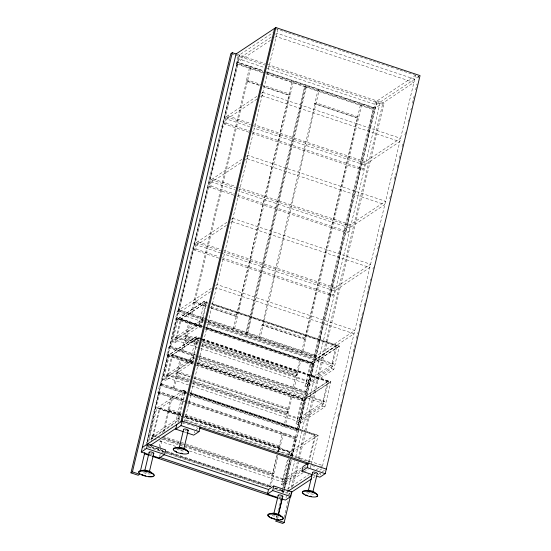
<?xml version="1.0" encoding="UTF-8"?>
<svg xmlns="http://www.w3.org/2000/svg" width="551" height="551" viewBox="0 0 551 551"><rect width="100%" height="100%" fill="white"/><g stroke="black" fill="none" stroke-linecap="round" stroke-linejoin="round"><path stroke-width="0.41" stroke-dasharray="2.75 2.07" d="M186.334 401.996L157.889 392.512L159.625 385.225L161.085 384.254L186.279 392.656M193.649 363.908L166.836 354.968L168.572 347.681L170.7 346.345L177.388 318.278L202.251 326.564M201.521 327.191L175.514 318.519L177.257 311.225L178.71 310.261M264.749 72.842L236.303 63.358L238.039 56.064L239.499 55.1L147.207 442.494M145.994 444.898L158.295 393.242L159.756 392.271L184.619 400.563M186.789 393.69L160.293 384.86L167.242 355.698L168.702 354.727L193.566 363.019M177.388 318.278L175.927 319.243L169.24 347.316L195.736 356.146M204.214 319.628L177.925 310.86L236.716 64.081L238.17 63.117L262.855 71.341M146.972 442.673L239.32 55.038L272.89 32.743M147.847 442.267L159.756 392.271M160.293 384.86L161.753 383.889L168.702 354.727M177.925 310.86L179.385 309.896L238.17 63.117M165.906 380.355L171.898 355.202L198.408 337.598L192.416 362.751L165.906 380.355L163.557 379.577L169.55 354.424L196.06 336.819L201.659 338.686M172.504 342.026L178.063 318.698L204.573 301.094L206.914 301.879L201.356 325.207L174.846 342.812L172.504 342.026L199.014 324.422L204.573 301.094M218.878 258.157L194.434 250.009L196.17 242.715L227.212 222.101M233.879 195.185L209.435 187.037L211.171 179.743L242.213 159.136M248.88 132.212L224.436 124.065L226.172 116.778L257.916 95.695M194.434 250.009L195.894 249.038L197.63 241.751L220.441 249.355M209.435 187.037L210.895 186.066L212.631 178.779L235.442 186.383M224.436 124.065L225.896 123.1L227.632 115.806L250.443 123.41M152.958 438.796L151.332 438.252L151.897 435.882L178.407 418.278L180.845 419.091M188.573 384.963L165.837 377.38L166.395 375.011L192.905 357.406L195.254 358.191M197.52 347.419L174.777 339.836L175.342 337.467L201.852 319.862L204.201 320.648M151.401 441.227L159.129 408.787M174.846 342.812L180.404 319.484L206.914 301.879M152.62 436.123L153.481 435.552L159.99 408.215L181.141 415.268M167.118 375.252L167.979 374.68L172.759 354.63L193.904 361.683M176.065 337.708L176.926 337.136L181.265 318.905L202.417 325.958M158.977 447.543L158.412 449.94L159.866 448.969L162.338 438.603M159.17 446.751L160.692 440.373M180.942 414.559L167.876 410.206L170.913 397.45L172.373 396.479L164.04 431.474M189.654 379.419L177.408 375.334L175.955 376.305L172.911 389.061L174.371 388.097L181.32 358.935L179.86 359.899L176.823 372.662L189.881 377.015M199.421 342.15L186.355 337.791L184.895 338.762L181.858 351.517L183.318 350.553L190.005 322.48L188.545 323.451L185.508 336.206L199.386 340.835M207.1 305.364L195.04 301.342L193.58 302.306L190.543 315.069L192.003 314.098L250.788 67.318L249.334 68.29L246.29 81.045L259.969 85.605M162.69 432.914L168.145 410.027L182.023 414.655M159.632 456.497L160.176 454.217M177.911 423.623L185.639 391.182L183.297 390.404L175.569 422.844L149.059 440.449L156.787 408.009L182.718 416.652M163.557 379.577L190.067 361.973L196.06 336.819M151.332 438.252L177.842 420.647L184.778 391.754L186.403 392.298M165.837 377.38L192.34 359.775L197.54 338.169L199.985 338.982M174.777 339.836L201.287 322.232L206.053 302.451L207.679 302.988M230.655 222.576L232.067 221.64L232.846 218.361L370.554 264.266L333.878 288.621L223.871 251.952M244.954 160.072L247.068 158.674L247.847 155.389L385.555 201.294L348.879 225.655L236.434 188.166M260.657 96.639L262.069 95.702L262.848 92.423L400.556 138.329L363.88 162.683L251.435 125.194M184.544 421.246L277.89 29.423L276.464 30.374M194.276 432.852L194.634 431.337M207.431 320.696L245.787 333.486L304.579 86.707L306.032 85.736L266.071 72.415M246.325 333.665L305.116 86.886L306.576 85.922L374.439 108.54L315.647 355.319L314.187 356.29L246.325 333.665L247.785 332.694L306.576 85.922M245.787 333.486L247.247 332.515L306.032 85.736M261.987 325.111L304.613 339.32L306.067 338.355L263.44 324.146L261.987 325.111L258.942 337.873L260.403 336.902L319.194 90.123L317.734 91.094L314.697 103.85L357.323 118.059L358.784 117.094L316.157 102.885L314.697 103.85M148.157 446.524L269.439 486.953L276.981 455.291M277.78 451.958L281.947 434.463L283.407 433.492L278.999 451.972M277.222 455.216L272.745 474.018L184.571 444.623M278 451.951L279.171 447.047L182.836 414.931M269.439 486.953L270.899 485.982L278.241 455.154M303.222 472.544L283.882 485.397L281.54 484.611L287.67 458.88M288.449 455.594L289.268 452.171M296.039 423.74L302.031 398.587L328.541 380.982L322.549 406.135L296.039 423.74L298.38 424.518L324.89 406.913L330.882 381.76L202.472 338.955M304.985 386.196L310.544 362.861L337.054 345.257L331.495 368.591L304.985 386.196L307.327 386.974L333.837 369.37L339.395 346.042L211.798 303.505M189.503 450.98L282.911 482.118L283.476 479.749L301.383 467.854M282.753 479.508L283.613 478.936L288.531 458.308M289.316 455.009L290.129 451.6L184.392 416.349M191.824 386.044L297.409 421.246L297.974 418.877L324.484 401.273L196.066 358.46M297.258 418.636L298.119 418.064L302.892 398.015L197.155 362.765M200.771 348.501L306.356 383.696L306.921 381.326L333.431 363.729L205.013 320.916M306.198 381.092L307.059 380.521L311.405 362.289L205.668 327.046M274.171 488.53L282.057 491.161L289.599 459.5M290.398 456.166L294.565 438.665L296.018 437.701L187.884 401.651M187.609 393.965L296.562 430.283L303.505 401.121L305.64 399.785L196.735 363.481M196.555 356.414L305.502 392.739L312.19 364.672L313.65 363.701L205.516 327.652M314.187 356.29L372.979 109.511L374.439 108.54M283.882 485.397L290.005 459.692M290.99 455.546L291.61 452.95L183.531 416.921M298.38 424.518L304.372 399.365L330.882 381.76M307.327 386.974L312.885 363.646L339.395 346.042M276.12 518.539L276.719 516.025M277.911 511.004L281.299 496.782M282.298 492.601L283.297 488.413M283.496 487.58L290.274 459.128M291.073 455.78L375.389 101.852L376.843 100.881L292.126 456.49M283.917 488.523L290.859 459.362M291.651 456.028L296.018 437.701M296.562 430.283L298.015 429.319L304.965 400.157L196.831 364.108M305.502 392.739L306.962 391.768L313.65 363.701M276.981 520.075L277.78 516.735M283.538 492.539L283.958 490.796M284.158 489.956L291.334 459.837M283.675 492.801L291.458 460.113M292.257 456.765L377.029 100.943L415.599 75.329M222.136 259.245L332.143 295.915L333.596 294.943L335.332 287.656L223.706 250.443M237.137 196.273L347.144 232.942L348.597 231.978L350.34 224.684L238.707 187.471M252.138 133.301L362.145 169.97L363.598 169.005L365.341 161.712L254.521 124.774M285.983 497.801L286.527 495.521M286.926 493.848L287.725 490.5M287.925 489.66L294.902 460.36M295.701 457.006L380.273 102.025M284.123 517.596L288.51 499.185M289.509 495.005L289.909 493.331M291.3 487.47L297.285 462.372M298.077 459.024L382.601 104.256L384.054 103.285L266.319 64.04M292.56 487.339L298.539 462.241M299.338 458.893L384.054 103.285M308.402 462.475L314.917 435.138L190.474 393.655M196.018 359.307L322.907 401.603L327.68 381.554L200.798 339.258M204.965 321.756L331.847 364.059L336.193 345.828L211.749 304.345M309.235 462.034L315.778 434.567L289.241 452.281M297.409 421.246L323.919 403.642L324.484 401.273M306.356 383.696L332.866 366.098L333.431 363.729M310.984 465.299L310.392 467.792L308.05 467.007M311.177 464.472L318.12 435.345L189.709 392.539M322.452 466.311L415.399 76.169M320.448 474.914L320.806 473.399M332.281 439.767L332.68 438.093M335.07 428.044L335.469 426.371M337.859 416.322L338.858 412.141M340.057 407.113L341.255 402.092M342.846 395.398L344.044 390.37M345.642 383.675L346.441 380.328M351.628 358.556L352.027 356.883M353.219 351.862L355.016 344.327M356.414 338.466L357.806 332.604M359.204 326.743L360.602 320.882M360.802 320.041L362.592 312.507M364.19 305.812L365.389 300.791M366.98 294.089L368.178 289.068M368.378 288.228L369.177 284.881M370.176 280.693L370.575 279.02M372.965 268.971L373.364 267.297M375.761 257.255L376.361 254.741M377.752 248.88L379.15 243.019M380.548 237.157L381.939 231.296M382.139 230.463L382.938 227.115M389.722 198.649L390.521 195.295M391.513 191.114L391.913 189.441M394.309 179.392L395.708 173.531M397.099 167.669L398.097 163.482M399.296 158.461L400.494 153.44M402.085 146.738L403.284 141.717M404.882 135.016L405.681 131.668M408.071 121.619L408.47 119.946M410.86 109.904L411.26 108.223M412.458 103.202L414.256 95.667M415.647 89.806L417.045 83.945M418.443 78.084L418.843 76.41L404.179 71.527M271.264 37.048L238.411 58.867L264.48 67.559M275.548 34.196L276.981 33.253L414.683 79.158M270.486 40.326L237.626 62.146L262.889 70.569M274.77 37.482L276.196 36.531L413.904 82.436L375.334 108.051L266.147 71.651M236.303 63.358L237.763 62.387L262.958 70.79M246.29 81.045L247.75 80.081L260.623 84.372M261.443 93.353L262.848 92.423M257.138 98.973L226.847 119.085L249.665 126.696M246.442 156.326L247.847 155.389M240.725 162.882L211.846 182.057L234.664 189.661M418.843 76.41L376.113 104.773L265.3 67.828M231.434 219.298L232.846 218.361M226.427 225.387L196.845 245.03L220.476 252.909M211.391 288.38L178.531 310.199L204.717 318.926M215.675 285.535L217.101 284.585L354.81 330.49L316.24 356.104L205.42 319.167M210.606 291.658L177.753 313.478L203.009 321.901M214.89 288.814L216.323 287.863L354.024 333.775L315.454 359.39L206.267 322.989M175.514 318.519L176.974 317.548L202.389 326.068M180.377 319.587L206.887 301.982L204.545 301.204L178.035 318.809L202.341 326.908M202.575 320.103L201.714 320.675L204.152 321.488M185.508 336.206L186.961 335.242L199.207 339.326M166.836 354.968L168.289 354.004L193.856 362.524M171.871 355.312L198.381 337.708M193.628 357.647L192.767 358.219L195.206 359.032M176.823 372.662L178.276 371.691L190.522 375.775M157.889 392.512L159.349 391.547L186.975 400.756M183.297 390.404L156.76 408.112L182.691 416.763M159.101 408.897L185.639 391.182M167.876 410.206L169.336 409.235L181.582 413.319M179.123 418.519L178.262 419.091L180.707 419.91M182.718 423.871L184.144 422.92M161.684 452.578L163.668 451.262M196.142 429.697L198.133 428.375M316.06 356.049L314.6 357.014L204.882 320.441M310.516 362.971L337.026 345.367M331.847 364.059L332.708 363.488M302.003 398.697L328.513 381.092M322.907 401.603L323.768 401.032M318.12 435.345L291.582 453.06L183.504 417.031M282.911 482.118L300.818 470.223M303.691 468.322L306.556 466.415M281.54 484.611L300.88 471.766M303.945 472.069L308.243 469.218M282.057 491.161L283.517 490.19M287.636 488.785L309.063 474.556M316.205 469.817L319.063 467.916M319.78 467.441L322.638 465.547L184.929 419.642M285.425 493.014L287.567 491.595M313.285 474.521L315.427 473.095M319.711 470.251L321.853 468.825M287.849 494.64L290.095 493.152M312.954 477.972L315.096 476.546M317.955 474.652L321.529 472.276M322.239 471.808L325.097 469.907M275.459 28.611L279.536 29.974M280.349 30.243L283.607 31.331M284.419 31.6L287.684 32.688M288.497 32.957L291.755 34.045M292.567 34.32L310.488 40.292M311.308 40.56L314.566 41.649M315.379 41.924L318.636 43.006M319.449 43.281L337.377 49.253M338.19 49.528L341.448 50.609M342.261 50.885L345.525 51.973M346.338 52.242L368.33 59.577M369.149 59.845L372.407 60.934M373.22 61.202L376.478 62.291M377.29 62.559L395.219 68.538M396.031 68.806L399.289 69.894M400.102 70.163L403.36 71.251M237.095 54.294L265.506 63.764M231.634 53.929L234.836 54.997M235.635 55.265L264.859 65.004M268.11 66.092L382.601 104.256M266.209 71.871L375.107 108.175L373.654 109.146L265.561 73.111M236.716 64.081L263.006 72.849M266.223 73.924L304.579 86.707M305.116 86.886L372.979 109.511M261.422 84.64L290.377 94.29L288.924 95.261L263.185 86.679M259.425 85.164L246.559 80.873L193.849 302.134L207.52 306.693M263.447 86.5L289.185 95.082L236.475 316.343L208.326 306.962M262.069 95.702L399.771 141.607L364.555 164.997L253.742 128.052M226.172 116.778L250.615 124.925M225.896 123.1L251.153 131.517M251.972 131.792L363.598 169.005M247.068 158.674L384.77 204.579L349.554 227.962L237.922 190.749M211.171 179.743L235.614 187.898M210.895 186.066L234.526 193.945M237.784 195.033L348.597 231.978M232.067 221.64L369.769 267.545L334.553 290.935L221.288 253.178M196.17 242.715L220.614 250.863M195.894 249.038L218.706 256.642M221.963 257.73L333.596 294.943M211.77 303.615L339.368 346.152L312.858 363.756L205.592 327.997M206.026 302.561L207.651 303.098M211.722 304.455L336.165 345.938M211.123 306.7L237.667 315.551L236.207 316.522L209.669 307.672M193.58 302.306L208.863 307.403M179.385 309.896L204.869 318.388M205.675 318.657L247.247 332.515M247.785 332.694L315.647 355.319M177.257 311.225L204.07 320.165M201.287 322.232L202.913 322.776M206.976 324.126L332.866 366.098M199.014 324.422L201.356 325.207M331.495 368.591L333.837 369.37M205.42 327.032L314.318 363.336L312.865 364.307L205.585 328.541M178.063 318.698L202.369 326.798M205.619 327.886L312.885 363.646M175.927 319.243L201.604 327.804M204.876 328.892L312.19 364.672M201.632 338.796L196.039 336.93L169.529 354.534L193.828 362.634M202.444 339.065L330.862 381.871L304.352 399.475L197.086 363.715M197.52 338.28L199.145 338.824M202.396 339.905L327.652 381.664M202.472 340.415L297.995 372.256L296.534 373.22L202.651 341.923M198.835 340.387L185.77 336.034L185.164 338.583L198.222 342.942M202.1 341.475L296.803 373.048L296.19 375.596L201.487 344.031M200.233 342.419L297.388 374.804L295.928 375.775L202.038 344.478M184.895 338.762L197.961 343.115M176.926 337.136L198.071 344.182M201.329 345.27L307.059 380.521M175.342 337.467L198.085 345.05M201.28 346.111L306.921 381.326M170.7 346.345L195.564 354.63M198.828 355.719L306.962 391.768M170.025 346.71L195.219 355.113M198.47 356.194L307.375 392.498L305.915 393.469L198.642 357.702M168.572 347.681L195.391 356.621M192.34 359.775L193.966 360.32M198.029 361.67L323.919 403.642M172.732 354.741L193.876 361.793M197.134 362.875L302.864 398.125M190.067 361.973L192.416 362.751M322.549 406.135L324.89 406.913M196.9 364.996L304.18 400.756M167.242 355.698L195.371 365.072M196.19 365.347L303.505 401.121M193.794 376.863L289.309 408.704L287.849 409.675L193.146 378.103M190.15 376.843L177.085 372.483L176.217 376.133L189.282 380.486M193.415 377.931L288.118 409.496L287.25 413.147L192.547 381.574M192.919 380.507L288.442 412.355L286.981 413.319L193.098 382.022M175.955 376.305L189.014 380.658M167.979 374.68L189.131 381.726M192.382 382.814L298.119 418.064M166.395 375.011L189.138 382.594M192.333 383.654L297.974 418.877M183.269 390.514L185.611 391.293M190.494 392.918L318.092 435.455M161.753 383.889L186.617 392.181M189.881 393.269L298.015 429.319M184.75 391.864L186.376 392.408M190.446 393.765L314.89 435.249M190.343 394.006L298.428 430.042L296.968 431.013L189.696 395.246M159.625 385.225L186.445 394.165M187.788 401.032L296.693 437.336L295.233 438.3L187.147 402.271M158.295 393.242L186.424 402.616M187.244 402.891L294.565 438.665M184.847 414.407L280.363 446.255L278.909 447.219L184.206 415.647M159.962 408.325L181.114 415.371M184.365 416.46L290.101 451.71M184.819 420.42L309.986 462.144M177.842 420.647L179.468 421.191M182.533 422.383L197.196 427.266M312.066 465.561L315.337 466.656M183.545 431.736L185.894 432.521M313.636 475.1L315.2 475.623M162.91 436.213L273.937 473.226L272.483 474.191L185.942 445.346M162.531 437.274L178.861 442.722M179.674 442.99L183.758 444.354M163.902 437.997L185.129 445.07M153.481 435.552L156.732 436.64M157.545 436.909L159.983 437.721M163.241 438.81L178.689 443.961M179.509 444.23L183.573 445.587M184.385 445.855L283.613 478.936M151.897 435.882L155.961 437.239M161.567 439.106L283.476 479.749M153.77 439.064L156.202 439.877M159.453 440.965L175.7 446.379M166.402 451.145L270.899 485.982M146.58 445.132L163.647 450.821M166.898 451.903L270.927 486.581M274.99 487.938L283.923 490.92L282.47 491.885L274.343 489.178M146.359 445.249L271.023 486.815M275.101 488.172L284.061 491.161M148.371 447.185L163.812 452.33M164.625 452.598L269.467 487.552M143.901 447.977L145.464 448.493M150.533 454.32L152.159 454.857M278.937 497.126L282.188 498.207M149.08 454.623L151.435 455.401M279.171 497.987L280.741 498.51M149.073 455.284L151.511 456.097M279.109 498.634L280.735 499.178M313.698 473.254L314.242 473.454A2.362 0.723 13.4 0 0 315.434 473.736M279.729 496.32L279.777 496.341A2.362 0.723 13.4 0 0 280.369 496.506M145.581 472.434L146.118 472.634A2.362 0.723 13.4 0 0 147.31 472.916M310.227 492.938A2.362 0.723 13.4 0 1 309.641 492.773L309.097 492.573A2.362 0.723 13.4 0 1 308.65 492.346M313.526 494.123A5.042 1.55 13.4 0 1 306.604 492.436M182.347 450.091A2.362 0.723 13.4 0 1 180.583 449.754M179.592 449.327A2.362 0.723 13.4 0 1 179.261 449.093M186.376 430.71A2.362 0.723 13.4 0 1 185.184 430.434M183.387 451.09A5.042 1.55 13.4 0 1 176.864 448.913M152.482 453.659A2.362 0.723 13.4 0 1 150.726 453.315M150.884 473.867A5.042 1.55 13.4 0 1 142.406 471.801M277.435 515.998A2.362 0.723 13.4 0 1 275.769 515.826M274.639 515.454A2.362 0.723 13.4 0 1 274.184 515.233M281.54 496.678A2.362 0.723 13.4 0 1 280.969 496.623M279.068 517.01A5.042 1.55 13.4 0 1 272.146 515.323M291.961 82.498L233.169 329.278L234.63 328.306L293.421 81.534L291.961 82.498M314.958 103.678L262.248 324.938L304.875 339.147L357.585 117.886L314.958 103.678M290.894 396.92L283.944 426.075L285.404 425.11L292.347 395.949L290.894 396.92M299.572 360.464L292.891 388.531L294.344 387.567L301.032 359.5L299.572 360.464M360.361 105.303L301.569 352.082L303.029 351.111L361.821 104.332L360.361 105.303"/><path stroke-width="0.83" d="M130.966 472.854L132.426 471.89L139.63 474.294L138.177 475.258L130.966 472.854L230.835 53.661L232.288 52.696L236.296 54.032M132.426 471.89L232.288 52.696M149.08 454.623L141.249 452.006L236.076 53.957L275.837 27.55L420.034 75.618L325.207 473.674L319.904 477.194L316.77 476.147M139.217 471.511L139.307 471.16M140.429 470.947L144.817 452.536M141.249 452.006L146.545 448.486L147.634 443.934L165.658 449.94L164.57 454.499L159.267 458.019L152.999 455.925M144.947 469.941L149.169 452.226M149.548 471.022L153.763 453.315M183.545 431.736L175.707 429.126L176.795 424.566M173.682 448.624L173.765 448.273M180.9 421.839L274.646 28.342M175.707 429.126L181.01 425.599L275.837 27.55M179.22 447.86L183.628 429.346M183.82 448.941L188.228 430.427M186.679 432.783L193.732 435.132L199.035 431.612L200.116 427.053M277.608 497.463L267.414 494.068L268.502 489.515L273.806 485.989L291.83 492.002L290.742 496.554L285.439 500.081L281.52 498.772M267.414 494.068L272.717 490.548L273.806 485.989M274.005 512.96L278.221 495.253M278.572 513.387L281.96 499.158M278.599 514.049L282.821 496.334M282.697 519.338L282.78 518.987A7.872 2.418 13.4 0 0 274.26 513.856A7.872 2.418 13.4 0 0 269.666 516.907M284.192 522.479L276.981 520.075L275.521 521.046L282.732 523.45L284.192 522.479L290.77 494.867M291.169 493.2L291.562 491.526M301.879 471.181L302.967 466.628L308.264 463.109L307.183 467.661L301.879 471.181L312.066 474.583M308.271 490.879L312.686 472.365M312.872 491.967L317.286 473.454M317.156 496.451L317.238 496.1M142.33 447.453L182.099 421.047L326.288 469.115M149.858 445.69L176.292 428.134M288.283 491.12L311.852 475.465M291.527 492.201L311.529 478.922M199.627 428.079L308.002 464.211M181.01 425.599L199.035 431.612M307.183 467.661L325.207 473.674M146.545 448.486L164.57 454.499M272.717 490.548L290.742 496.554M164.315 454.782L268.613 489.55M159.473 457.296L268.371 493.6M144.197 453.659L149.073 455.284M152.324 456.366L278.296 498.366M312.72 472.565A2.362 0.723 13.4 0 1 315.73 472.365L316.267 472.565A2.362 0.723 13.4 0 1 317.162 473.619M304.131 494.02A7.872 2.418 13.4 0 1 304.62 490.776A7.872 2.418 13.4 0 1 314.986 492.87A7.872 2.418 13.4 0 1 316.308 496.479M311.343 496.423A7.872 2.418 13.4 0 1 310.006 496.175M307.382 495.459A7.872 2.418 13.4 0 1 306.17 495.012M305.771 490.693A5.042 1.55 13.4 0 1 311.46 490.913A5.042 1.55 13.4 0 1 315.275 493.42M187.443 430.772A2.362 0.723 13.4 0 0 187.209 429.546L186.672 429.339A2.362 0.723 13.4 0 0 183.669 429.546M173.407 449.471A7.872 2.418 13.4 0 1 181.672 448.356A7.872 2.418 13.4 0 1 188.187 453.08M182.285 453.404A7.872 2.418 13.4 0 1 180.948 453.149M176.547 451.751A7.872 2.418 13.4 0 1 175.073 451M176.713 447.667A5.042 1.55 13.4 0 1 182.409 447.887A5.042 1.55 13.4 0 1 186.224 450.401M153.385 453.597A2.362 0.723 13.4 0 0 152.751 452.426L152.207 452.226A2.362 0.723 13.4 0 0 149.555 451.944A2.362 0.723 13.4 0 0 149.734 452.888M152.792 476.339A7.872 2.418 13.4 0 1 148.474 476.381M145.822 475.885A7.872 2.418 13.4 0 1 143.866 475.32M143.246 475.107A7.872 2.418 13.4 0 1 142.089 474.638M138.942 472.359A7.872 2.418 13.4 0 1 146.201 471.015A7.872 2.418 13.4 0 1 154.163 475.43M141.972 470.898A5.042 1.55 13.4 0 1 146.669 470.464A5.042 1.55 13.4 0 1 151.711 472.861M282.436 496.616A2.362 0.723 13.4 0 0 281.802 495.452L281.265 495.246A2.362 0.723 13.4 0 0 278.792 494.929A2.362 0.723 13.4 0 0 278.455 495.68M281.843 519.359A7.872 2.418 13.4 0 1 280.487 519.545M278.792 519.531A7.872 2.418 13.4 0 1 276.877 519.311M274.873 518.904A7.872 2.418 13.4 0 1 271.14 517.664M271.023 513.918A5.042 1.55 13.4 0 1 276.361 513.628A5.042 1.55 13.4 0 1 280.817 516.308M305.523 495.129A7.872 2.418 13.4 0 0 317.596 495.914A7.872 2.418 13.4 0 0 306.721 491.106A7.872 2.418 13.4 0 0 305.523 495.129M176.465 452.109A7.872 2.418 13.4 0 0 188.545 452.894A7.872 2.418 13.4 0 0 177.67 448.087A7.872 2.418 13.4 0 0 176.465 452.109M142.006 474.99A7.872 2.418 13.4 0 0 154.08 475.782A7.872 2.418 13.4 0 0 143.205 470.967A7.872 2.418 13.4 0 0 142.006 474.99M271.058 518.016A7.872 2.418 13.4 0 0 283.138 518.801A7.872 2.418 13.4 0 0 272.263 513.993A7.872 2.418 13.4 0 0 271.058 518.016"/></g></svg>
